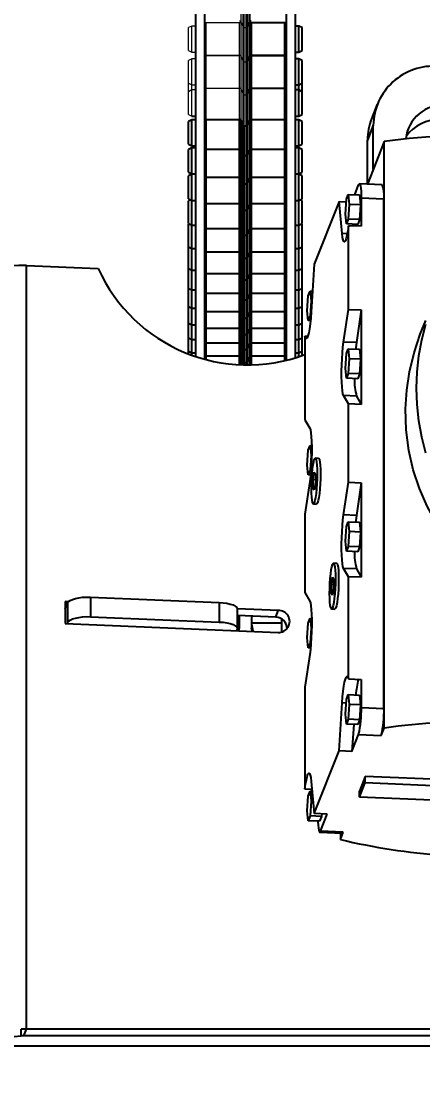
# Model space of a CAD drawing. Header units: feet. Extents: x -17 to 453, y -41 to 31.
# Drawn here: x 50.071 to 50.304, y -7.105 to -6.492 of the extents above; entities that cross this region are included whole.
import ezdxf
from ezdxf.enums import TextEntityAlignment as Align

# ---------------------------------------------------------------- set-up
doc = ezdxf.new("R2018")
doc.units = ezdxf.units.FT
doc.header["$MEASUREMENT"] = 0
doc.layers.add('DETL-RACK-FADE', color=8, linetype='Continuous')
doc.layers.add('G-ANNO-TEXT', color=1, linetype='Continuous')
doc.styles.add('NEI-A', font='arial.ttf')
doc.styles.get("Standard").update_dxf_attribs({"font": 'arial.ttf'})

# ---------------------------------------------------------------- blocks, each defined once
blk = doc.blocks.new('DETAIL_TITLE')
at = {"style": 'NEI-A', "flags": 8}
blk.add_attdef('#', text='', height=0.2, dxfattribs=at).set_placement((0.5922, -0.5109), align=Align.MIDDLE_CENTER)
at = {"lineweight": 30, "style": '', "flags": 104}
blk.add_attdef('DETAIL_TITLE', text='', height=0.2, dxfattribs=at).set_placement((0.9099, -0.52514), align=Align.BOTTOM_LEFT)
at = {"style": 'NEI-A'}
for tag, p in [('SCALE:', (0.93865, -0.73792)), ('1"_=_', (1.5474, -0.73792))]:
    blk.add_attdef(tag, text='', height=0.1, dxfattribs=at).set_placement(p, align=Align.BOTTOM_LEFT)

msp = doc.modelspace()

# ---------------------------------------------------------------- linework, layer by layer
for p, q in [((50.17209, -5.45352), (50.17209, -6.6865)), ((50.1773, -5.45352), (50.1773, -6.68809)), ((50.22471, -5.45352), (50.22471, -6.68886)), ((50.22993, -5.45352), (50.22993, -6.68741)), ((50.20161, -6.69151), (50.20161, -6.22503)), ((50.20228, -6.69151), (50.20228, -6.3067)), ((50.20365, -6.49214), (50.20365, -6.47232)), ((50.20228, -6.49508), (50.20365, -6.49214)), ((50.20365, -6.49224), (50.20363, -6.49219)), ((50.20365, -6.69151), (50.20365, -6.49224)), ((50.22399, -6.49266), (50.20432, -6.49266)), ((50.20432, -6.49266), (50.20432, -6.51163)), ((50.22399, -6.51163), (50.22399, -6.49266)), ((50.23217, -6.49456), (50.22993, -6.49456)), ((50.23404, -6.49552), (50.23217, -6.49456)), ((50.23217, -6.50973), (50.23217, -6.49456)), ((50.23404, -6.50877), (50.23404, -6.49552)), ((50.23217, -6.50973), (50.23404, -6.50877)), ((50.20228, -6.515), (50.20365, -6.51205)), ((50.20432, -6.51163), (50.22399, -6.51163)), ((50.22399, -6.5117), (50.20432, -6.5117)), ((50.20432, -6.5117), (50.20432, -6.6915)), ((50.22399, -6.68903), (50.22399, -6.5117)), ((50.22993, -6.50973), (50.23217, -6.50973)), ((50.23217, -6.5136), (50.22993, -6.5136)), ((50.23404, -6.51456), (50.23217, -6.5136)), ((50.23217, -6.54692), (50.23217, -6.5136)), ((50.23404, -6.54595), (50.23404, -6.51456)), ((50.20228, -6.53403), (50.20365, -6.53109)), ((50.20432, -6.53067), (50.22399, -6.53067)), ((50.22993, -6.52877), (50.23217, -6.52877)), ((50.23217, -6.53174), (50.22993, -6.53174)), ((50.23217, -6.52877), (50.23404, -6.52781)), ((50.23404, -6.53271), (50.23217, -6.53174)), ((50.27767, -6.53993), (50.27431, -6.54848)), ((50.16985, -6.54899), (50.16797, -6.54995)), ((50.16797, -6.56319), (50.16797, -6.54995)), ((50.16985, -6.54692), (50.17209, -6.54692)), ((50.17209, -6.54899), (50.16985, -6.54899)), ((50.16985, -6.56416), (50.16985, -6.54899)), ((50.17802, -6.54881), (50.19769, -6.54881)), ((50.17802, -6.54881), (50.17802, -6.68829)), ((50.19769, -6.69138), (50.19769, -6.54881)), ((50.19836, -6.54924), (50.19973, -6.55218)), ((50.19836, -6.54924), (50.19836, -6.69142)), ((50.20228, -6.55218), (50.20365, -6.54924)), ((50.20432, -6.54881), (50.22399, -6.54881)), ((50.22993, -6.54692), (50.23217, -6.54692)), ((50.23217, -6.54899), (50.22993, -6.54899)), ((50.23217, -6.54692), (50.23404, -6.54595)), ((50.23404, -6.54995), (50.23217, -6.54899)), ((50.23217, -6.56416), (50.23217, -6.54899)), ((50.23404, -6.56319), (50.23404, -6.54995)), ((50.19973, -6.69147), (50.19973, -6.55218)), ((50.2004, -6.55261), (50.20161, -6.55261)), ((50.2004, -6.69149), (50.2004, -6.55261)), ((50.27534, -6.55227), (50.27198, -6.56082)), ((50.27534, -6.57781), (50.27534, -6.55227)), ((50.16797, -6.56319), (50.16985, -6.56416)), ((50.23217, -6.56416), (50.23404, -6.56319)), ((50.2817, -6.56167), (50.27193, -6.58646)), ((50.27198, -6.58635), (50.27198, -6.56082)), ((50.2817, -6.9025), (50.2817, -6.56167)), ((50.16985, -6.56531), (50.16797, -6.56627)), ((50.16797, -6.57952), (50.16797, -6.56627)), ((50.16985, -6.56416), (50.17209, -6.56416)), ((50.17209, -6.56531), (50.16985, -6.56531)), ((50.16985, -6.58048), (50.16985, -6.56531)), ((50.17802, -6.56605), (50.19769, -6.56605)), ((50.19836, -6.56648), (50.19973, -6.56942)), ((50.2004, -6.56985), (50.20161, -6.56985)), ((50.20228, -6.56942), (50.20365, -6.56648)), ((50.20432, -6.56605), (50.22399, -6.56605)), ((50.22993, -6.56416), (50.23217, -6.56416)), ((50.23217, -6.56531), (50.22993, -6.56531)), ((50.23404, -6.56627), (50.23217, -6.56531)), ((50.23217, -6.58048), (50.23217, -6.56531)), ((50.23404, -6.57952), (50.23404, -6.56627)), ((50.16797, -6.57952), (50.16985, -6.58048)), ((50.16985, -6.58071), (50.16797, -6.58167)), ((50.16797, -6.59491), (50.16797, -6.58167)), ((50.16985, -6.58048), (50.17209, -6.58048)), ((50.17209, -6.58071), (50.16985, -6.58071)), ((50.16985, -6.68572), (50.16985, -6.58071)), ((50.17802, -6.58238), (50.19769, -6.58238)), ((50.20432, -6.58238), (50.22399, -6.58238)), ((50.22993, -6.58048), (50.23217, -6.58048)), ((50.23217, -6.58071), (50.22993, -6.58071)), ((50.23217, -6.58048), (50.23404, -6.57952)), ((50.23404, -6.58167), (50.23217, -6.58071)), ((50.23217, -6.68669), (50.23217, -6.58071)), ((50.23404, -6.59491), (50.23404, -6.58167)), ((50.19836, -6.5828), (50.19973, -6.58575)), ((50.2004, -6.58617), (50.20161, -6.58617)), ((50.20228, -6.58575), (50.20365, -6.5828)), ((50.26462, -6.59258), (50.26685, -6.58693)), ((50.28052, -6.58682), (50.26736, -6.58627)), ((50.25971, -6.59524), (50.26082, -6.59242)), ((50.26082, -6.59242), (50.26137, -6.59818)), ((50.26082, -6.59242), (50.2674, -6.59269)), ((50.2674, -6.59269), (50.26796, -6.59846)), ((50.26841, -6.59462), (50.26841, -6.61094)), ((50.28158, -6.59517), (50.26841, -6.59462)), ((50.16797, -6.59491), (50.16985, -6.59588)), ((50.16915, -6.59552), (50.16797, -6.59612)), ((50.16797, -6.60937), (50.16797, -6.59612)), ((50.16985, -6.59588), (50.17209, -6.59588)), ((50.17802, -6.59777), (50.19769, -6.59777)), ((50.19836, -6.5982), (50.19973, -6.60114)), ((50.20228, -6.60114), (50.20365, -6.5982)), ((50.20432, -6.59777), (50.22399, -6.59777)), ((50.22993, -6.59588), (50.23217, -6.59588)), ((50.23217, -6.59588), (50.23404, -6.59491)), ((50.23404, -6.59612), (50.23286, -6.59552)), ((50.23404, -6.60937), (50.23404, -6.59612)), ((50.25544, -6.59648), (50.24109, -6.6329)), ((50.25724, -6.61522), (50.25544, -6.59648)), ((50.25544, -6.59648), (50.25962, -6.59665)), ((50.25915, -6.60382), (50.25971, -6.59524)), ((50.26137, -6.59818), (50.26082, -6.60677)), ((50.26796, -6.59846), (50.26137, -6.59818)), ((50.26796, -6.59846), (50.2674, -6.60704)), ((50.28158, -6.89115), (50.28158, -6.59517)), ((50.2004, -6.60157), (50.20161, -6.60157)), ((50.25971, -6.60959), (50.25915, -6.60382)), ((50.26082, -6.60677), (50.25971, -6.60959)), ((50.2674, -6.60704), (50.26082, -6.60677)), ((50.2674, -6.60704), (50.26629, -6.60986)), ((50.16797, -6.60937), (50.16985, -6.61033)), ((50.16822, -6.6095), (50.16797, -6.60963)), ((50.16797, -6.68502), (50.16797, -6.60963)), ((50.16985, -6.61033), (50.17209, -6.61033)), ((50.17802, -6.61223), (50.19769, -6.61223)), ((50.19836, -6.61265), (50.19973, -6.6156)), ((50.20228, -6.6156), (50.20365, -6.61265)), ((50.20432, -6.61223), (50.22399, -6.61223)), ((50.22993, -6.61033), (50.23217, -6.61033)), ((50.23217, -6.61033), (50.23404, -6.60937)), ((50.23404, -6.60963), (50.23379, -6.6095)), ((50.23404, -6.68603), (50.23404, -6.60963)), ((50.26629, -6.60986), (50.25971, -6.60959)), ((50.26088, -6.65924), (50.26088, -6.61063)), ((50.26841, -6.61094), (50.26088, -6.61063)), ((50.26421, -6.60978), (50.26431, -6.61077)), ((50.2004, -6.61602), (50.20161, -6.61602)), ((50.26022, -6.61534), (50.25724, -6.61522)), ((50.16797, -6.62287), (50.16985, -6.62384)), ((50.16985, -6.62384), (50.17209, -6.62384)), ((50.22993, -6.62384), (50.23217, -6.62384)), ((50.23217, -6.62384), (50.23404, -6.62287)), ((50.17802, -6.62573), (50.19769, -6.62573)), ((50.19836, -6.62616), (50.19973, -6.6291)), ((50.2004, -6.62953), (50.20161, -6.62953)), ((50.20228, -6.6291), (50.20365, -6.62616)), ((50.20432, -6.62573), (50.22399, -6.62573)), ((50.07375, -7.07738), (50.07375, -6.63371)), ((50.07375, -6.63371), (50.11555, -6.63544)), ((50.16797, -6.63542), (50.16985, -6.63638)), ((50.16985, -6.63638), (50.17209, -6.63638)), ((50.22993, -6.63638), (50.23217, -6.63638)), ((50.23217, -6.63638), (50.23404, -6.63542)), ((50.24109, -6.6329), (50.23929, -6.6608)), ((50.17802, -6.63828), (50.19769, -6.63828)), ((50.19836, -6.6387), (50.19973, -6.64164)), ((50.2004, -6.64207), (50.20161, -6.64207)), ((50.20228, -6.64164), (50.20365, -6.6387)), ((50.20432, -6.63828), (50.22399, -6.63828)), ((50.16797, -6.64699), (50.16985, -6.64795)), ((50.16985, -6.64795), (50.17209, -6.64795)), ((50.17802, -6.64985), (50.19769, -6.64985)), ((50.20432, -6.64985), (50.22399, -6.64985)), ((50.22993, -6.64795), (50.23217, -6.64795)), ((50.23217, -6.64795), (50.23404, -6.64699)), ((50.23759, -6.65139), (50.2387, -6.64857)), ((50.2387, -6.64857), (50.23925, -6.65433)), ((50.2387, -6.64857), (50.24007, -6.64863)), ((50.19836, -6.65028), (50.19973, -6.65322)), ((50.2004, -6.65364), (50.20161, -6.65364)), ((50.20228, -6.65322), (50.20365, -6.65028)), ((50.23703, -6.65997), (50.23759, -6.65139)), ((50.23925, -6.65433), (50.2387, -6.66292)), ((50.2397, -6.65435), (50.23925, -6.65433)), ((50.16797, -6.65759), (50.16985, -6.65855)), ((50.16985, -6.65855), (50.17209, -6.65855)), ((50.17802, -6.66045), (50.19769, -6.66045)), ((50.19836, -6.66087), (50.19973, -6.66381)), ((50.20228, -6.66381), (50.20365, -6.66087)), ((50.20432, -6.66045), (50.22399, -6.66045)), ((50.22993, -6.65855), (50.23217, -6.65855)), ((50.23217, -6.65855), (50.23404, -6.65759)), ((50.23759, -6.66574), (50.23703, -6.65997)), ((50.25812, -6.67817), (50.26088, -6.65924)), ((50.26088, -6.65924), (50.26841, -6.65956)), ((50.26841, -6.65956), (50.26564, -6.67849)), ((50.26841, -6.65956), (50.26841, -6.71445)), ((50.16797, -6.6672), (50.16985, -6.66816)), ((50.16985, -6.66816), (50.17209, -6.66816)), ((50.2004, -6.66424), (50.20161, -6.66424)), ((50.22993, -6.66816), (50.23217, -6.66816)), ((50.23217, -6.66816), (50.23404, -6.6672)), ((50.2387, -6.66292), (50.23759, -6.66574)), ((50.23887, -6.66579), (50.23759, -6.66574)), ((50.23913, -6.66294), (50.2387, -6.66292)), ((50.17802, -6.67006), (50.19769, -6.67006)), ((50.19836, -6.67048), (50.19973, -6.67343)), ((50.2004, -6.67385), (50.20161, -6.67385)), ((50.20228, -6.67343), (50.20365, -6.67048)), ((50.20432, -6.67006), (50.22399, -6.67006)), ((50.16797, -6.67582), (50.16985, -6.67678)), ((50.16985, -6.67678), (50.17209, -6.67678)), ((50.17802, -6.67868), (50.19769, -6.67868)), ((50.19836, -6.6791), (50.19973, -6.68204)), ((50.20228, -6.68204), (50.20365, -6.6791)), ((50.20432, -6.67868), (50.22399, -6.67868)), ((50.22993, -6.67678), (50.23217, -6.67678)), ((50.23217, -6.67678), (50.23404, -6.67582)), ((50.23564, -6.67471), (50.23564, -6.72333)), ((50.23564, -6.67471), (50.2373, -6.67478)), ((50.26564, -6.67849), (50.25812, -6.67817)), ((50.16797, -6.68343), (50.16985, -6.6844)), ((50.16985, -6.6844), (50.17209, -6.6844)), ((50.17802, -6.68629), (50.19769, -6.68629)), ((50.19836, -6.68672), (50.19973, -6.68966)), ((50.2004, -6.68247), (50.20161, -6.68247)), ((50.20228, -6.68966), (50.20365, -6.68672)), ((50.20432, -6.68629), (50.22399, -6.68629)), ((50.22993, -6.6844), (50.23217, -6.6844)), ((50.23217, -6.6844), (50.23404, -6.68343)), ((50.25915, -6.69351), (50.25971, -6.68493)), ((50.25971, -6.68493), (50.26082, -6.68211)), ((50.26082, -6.68211), (50.26137, -6.68788)), ((50.26082, -6.68211), (50.2674, -6.68238)), ((50.2674, -6.68238), (50.26796, -6.68815)), ((50.2004, -6.69009), (50.20161, -6.69009)), ((50.26137, -6.68788), (50.26082, -6.69646)), ((50.26796, -6.68815), (50.26137, -6.68788)), ((50.26796, -6.68815), (50.2674, -6.69673)), ((50.25971, -6.69928), (50.25915, -6.69351)), ((50.26082, -6.69646), (50.25971, -6.69928)), ((50.2674, -6.69673), (50.26082, -6.69646)), ((50.2674, -6.69673), (50.26629, -6.69955)), ((50.26629, -6.69955), (50.25971, -6.69928)), ((50.26088, -6.71414), (50.25812, -6.70924)), ((50.26564, -6.70956), (50.25812, -6.70924)), ((50.26564, -6.70956), (50.26841, -6.71445)), ((50.26088, -6.7597), (50.26088, -6.71414)), ((50.26841, -6.71445), (50.26088, -6.71414)), ((50.23564, -6.72333), (50.23841, -6.72822)), ((50.23703, -6.74966), (50.23759, -6.74108)), ((50.23759, -6.74108), (50.2387, -6.73826)), ((50.2387, -6.73826), (50.23925, -6.74403)), ((50.2387, -6.73826), (50.23959, -6.7383)), ((50.23925, -6.74403), (50.2387, -6.75261)), ((50.23957, -6.74404), (50.23925, -6.74403)), ((50.24352, -6.7458), (50.24164, -6.74572)), ((50.23759, -6.75543), (50.23703, -6.74966)), ((50.2387, -6.75261), (50.23759, -6.75543)), ((50.23913, -6.75263), (50.2387, -6.75261)), ((50.24049, -6.75792), (50.24109, -6.75381)), ((50.24109, -6.75381), (50.24169, -6.75487)), ((50.23841, -6.75929), (50.23564, -6.77822)), ((50.23887, -6.75548), (50.23759, -6.75543)), ((50.24049, -6.7631), (50.24049, -6.75792)), ((50.24049, -6.75792), (50.24169, -6.75797)), ((50.24169, -6.76005), (50.24109, -6.76417)), ((50.24169, -6.75487), (50.24169, -6.76005)), ((50.25812, -6.77863), (50.26088, -6.7597)), ((50.26088, -6.7597), (50.26841, -6.76001)), ((50.26841, -6.76001), (50.26564, -6.77894)), ((50.26841, -6.76001), (50.26841, -6.8149)), ((50.24109, -6.76417), (50.24049, -6.7631)), ((50.24049, -6.7631), (50.24124, -6.76313)), ((50.24054, -6.77225), (50.24242, -6.77233)), ((50.23564, -6.77822), (50.23564, -6.82378)), ((50.26564, -6.77894), (50.25812, -6.77863)), ((50.25971, -6.78539), (50.26082, -6.78257)), ((50.26082, -6.78257), (50.26137, -6.78833)), ((50.26082, -6.78257), (50.2674, -6.78284)), ((50.2674, -6.78284), (50.26796, -6.78861)), ((50.25915, -6.79397), (50.25971, -6.78539)), ((50.26137, -6.78833), (50.26082, -6.79692)), ((50.26796, -6.78861), (50.26137, -6.78833)), ((50.26796, -6.78861), (50.2674, -6.79719)), ((50.25971, -6.79974), (50.25915, -6.79397)), ((50.26082, -6.79692), (50.25971, -6.79974)), ((50.2674, -6.79719), (50.26082, -6.79692)), ((50.2674, -6.79719), (50.26629, -6.80001)), ((50.26629, -6.80001), (50.25971, -6.79974)), ((50.2541, -6.80685), (50.25222, -6.80677)), ((50.25107, -6.81897), (50.25167, -6.81485)), ((50.25167, -6.81485), (50.25227, -6.81592)), ((50.26088, -6.81459), (50.25812, -6.8097)), ((50.26564, -6.81001), (50.25812, -6.8097)), ((50.26088, -6.87397), (50.26088, -6.81459)), ((50.26841, -6.8149), (50.26088, -6.81459)), ((50.26564, -6.81001), (50.26841, -6.8149)), ((50.25107, -6.82415), (50.25107, -6.81897)), ((50.25107, -6.81897), (50.25227, -6.81902)), ((50.25227, -6.8211), (50.25167, -6.82521)), ((50.25227, -6.81592), (50.25227, -6.8211)), ((50.11111, -6.8264), (50.11111, -6.83779)), ((50.11111, -6.8264), (50.18586, -6.82949)), ((50.23564, -6.82378), (50.23841, -6.82867)), ((50.25167, -6.82521), (50.25107, -6.82415)), ((50.25107, -6.82415), (50.25182, -6.82418)), ((50.09621, -6.82903), (50.09621, -6.84179)), ((50.09809, -6.82911), (50.09621, -6.82903)), ((50.09621, -6.83341), (50.09764, -6.82978)), ((50.09638, -6.83298), (50.09621, -6.83297)), ((50.09764, -6.82978), (50.09764, -6.84117)), ((50.18586, -6.82949), (50.18586, -6.84089)), ((50.22017, -6.83417), (50.19636, -6.83319)), ((50.19638, -6.84476), (50.19638, -6.83337)), ((50.25112, -6.8333), (50.253, -6.83337)), ((50.11111, -6.83779), (50.18586, -6.84089)), ((50.21864, -6.83805), (50.19638, -6.83713)), ((50.19739, -6.83717), (50.19739, -6.84452)), ((50.20462, -6.83747), (50.20462, -6.84452)), ((50.21864, -6.83805), (50.22017, -6.83417)), ((50.22208, -6.83925), (50.22208, -6.8467)), ((50.23759, -6.84153), (50.2387, -6.83872)), ((50.2387, -6.83872), (50.23925, -6.84448)), ((50.2387, -6.83872), (50.23959, -6.83875)), ((50.09621, -6.84179), (50.22017, -6.84693)), ((50.09764, -6.84117), (50.09738, -6.84184)), ((50.19601, -6.84593), (50.19628, -6.84526)), ((50.19739, -6.84152), (50.19638, -6.84152)), ((50.19739, -6.84452), (50.19707, -6.84597)), ((50.22208, -6.84152), (50.20462, -6.84152)), ((50.23703, -6.85012), (50.23759, -6.84153)), ((50.23925, -6.84448), (50.2387, -6.85307)), ((50.23957, -6.84449), (50.23925, -6.84448)), ((50.23759, -6.85589), (50.23703, -6.85012)), ((50.2387, -6.85307), (50.23759, -6.85589)), ((50.23887, -6.85594), (50.23759, -6.85589)), ((50.23913, -6.85308), (50.2387, -6.85307)), ((50.23841, -6.85974), (50.23564, -6.87867)), ((50.26088, -6.87397), (50.26841, -6.87428)), ((50.26841, -6.87428), (50.26841, -6.8906)), ((50.23564, -6.87867), (50.23564, -6.93805)), ((50.25971, -6.88584), (50.26082, -6.88302)), ((50.26082, -6.88302), (50.26137, -6.88879)), ((50.26082, -6.88302), (50.2674, -6.88329)), ((50.25544, -6.91578), (50.25724, -6.88788)), ((50.25957, -6.88798), (50.25724, -6.88788)), ((50.25915, -6.89443), (50.25971, -6.88584)), ((50.26137, -6.88879), (50.26082, -6.89737)), ((50.26796, -6.88906), (50.26137, -6.88879)), ((50.2674, -6.88329), (50.26796, -6.88906)), ((50.26796, -6.88906), (50.2674, -6.89765)), ((50.25971, -6.90019), (50.25915, -6.89443)), ((50.26841, -6.8906), (50.28158, -6.89115)), ((50.26082, -6.89737), (50.25971, -6.90019)), ((50.26629, -6.90046), (50.25971, -6.90019)), ((50.2674, -6.89765), (50.26082, -6.89737)), ((50.26398, -6.90037), (50.26296, -6.9161)), ((50.2674, -6.89765), (50.26629, -6.90046)), ((50.26296, -6.9161), (50.26685, -6.90623)), ((50.26685, -6.90623), (50.28001, -6.90678)), ((50.28001, -6.90678), (50.2817, -6.9025)), ((50.24109, -6.9522), (50.25544, -6.91578)), ((50.26296, -6.9161), (50.25544, -6.91578)), ((50.27064, -6.93058), (50.26727, -6.93912)), ((50.33272, -6.93315), (50.27064, -6.93058)), ((50.27064, -6.93417), (50.27064, -6.93058)), ((50.23974, -6.93822), (50.23564, -6.93805)), ((50.23929, -6.93346), (50.24109, -6.9522)), ((50.26727, -6.94271), (50.27064, -6.93417)), ((50.27064, -6.93417), (50.46448, -6.9422)), ((50.23703, -6.95057), (50.23759, -6.94199)), ((50.23759, -6.94199), (50.2387, -6.93917)), ((50.2387, -6.93917), (50.23925, -6.94494)), ((50.2387, -6.93917), (50.23984, -6.93922)), ((50.26727, -6.94271), (50.26727, -6.93912)), ((50.46111, -6.95075), (50.26727, -6.94271)), ((50.23759, -6.95634), (50.23703, -6.95057)), ((50.23925, -6.94494), (50.2387, -6.95352)), ((50.2404, -6.94498), (50.23925, -6.94494)), ((50.2387, -6.95352), (50.23759, -6.95634)), ((50.24417, -6.95661), (50.23759, -6.95634)), ((50.24528, -6.95379), (50.2387, -6.95352)), ((50.24861, -6.95251), (50.24109, -6.9522)), ((50.24528, -6.95379), (50.24417, -6.95661)), ((50.24473, -6.96238), (50.24861, -6.95251)), ((50.24538, -6.95238), (50.24528, -6.95379)), ((50.2579, -6.96293), (50.24473, -6.96238)), ((50.24422, -6.96304), (50.25739, -6.96358)), ((50.25621, -6.9672), (50.2579, -6.96293)), ((50.25621, -6.96353), (50.25621, -6.9672)), ((50.07375, -7.07738), (50.0707, -7.07741)), ((50.0707, -7.08132), (50.0707, -7.07741)), ((50.07222, -7.08126), (50.07375, -7.07738)), ((50.48263, -7.07738), (50.07375, -7.07738)), ((50.07222, -7.08126), (50.0707, -7.08132)), ((50.69315, -7.08126), (50.07222, -7.08126)), ((50.61936, -7.08728), (49.78266, -7.08728))]:
    msp.add_line(p, q)
at = {"flags": 128}
for points in [[(50.26685, -6.58693), (50.26715, -6.58638), (50.26744, -6.5863), (50.26771, -6.58669), (50.26795, -6.58754), (50.26815, -6.58881), (50.26829, -6.59046), (50.26838, -6.59242), (50.26841, -6.59462)], [(50.26088, -6.61063), (50.2605, -6.6136), (50.26007, -6.6161), (50.25962, -6.61802), (50.25915, -6.6193), (50.25869, -6.61988), (50.25825, -6.61974), (50.25785, -6.6189), (50.25751, -6.61737), (50.25724, -6.61522)], [(50.07375, -6.63371), (50.06944, -6.63365), (50.06518, -6.63385), (50.06109, -6.63429), (50.05731, -6.63496), (50.05395, -6.63584), (50.05114, -6.6369), (50.04895, -6.6381), (50.04745, -6.63941)], [(50.23929, -6.6608), (50.23901, -6.66433), (50.23867, -6.66759), (50.23828, -6.67045), (50.23784, -6.6728), (50.23738, -6.67456), (50.23691, -6.67566), (50.23645, -6.67606), (50.23602, -6.67574), (50.23564, -6.67471)], [(50.35959, -6.83265), (50.35016, -6.82566), (50.34127, -6.8182), (50.33273, -6.81002), (50.32491, -6.80138), (50.31809, -6.7926), (50.31203, -6.78342), (50.30667, -6.77359), (50.3022, -6.76337), (50.29858, -6.75244), (50.296, -6.74118), (50.29449, -6.72922), (50.29416, -6.71704), (50.29486, -6.70624), (50.29647, -6.69544), (50.29907, -6.68442), (50.30258, -6.67359), (50.30583, -6.66574)], [(50.30594, -6.74278), (50.30358, -6.73346), (50.30189, -6.72404), (50.30088, -6.71455), (50.30054, -6.70505), (50.30088, -6.69558), (50.30189, -6.68618), (50.30358, -6.67689), (50.30594, -6.66777)], [(50.25812, -6.70924), (50.25775, -6.70821), (50.25743, -6.70654), (50.25718, -6.7043), (50.25701, -6.70157), (50.25693, -6.69844), (50.25693, -6.69503), (50.25701, -6.69146), (50.25718, -6.68786), (50.25743, -6.68437), (50.25775, -6.6811), (50.25812, -6.67817)], [(50.26564, -6.67849), (50.26527, -6.68141), (50.26518, -6.68229)], [(50.23841, -6.72822), (50.23878, -6.72925), (50.23909, -6.73092), (50.23934, -6.73316), (50.23951, -6.7359), (50.2396, -6.73903), (50.2396, -6.74244), (50.23951, -6.746), (50.23934, -6.7496), (50.23909, -6.7531), (50.23878, -6.75637), (50.23841, -6.75929)], [(50.23941, -6.76326), (50.23945, -6.76036), (50.23958, -6.75739), (50.23978, -6.7545), (50.24004, -6.75183), (50.24036, -6.74953), (50.24072, -6.7477), (50.24109, -6.74643), (50.24147, -6.7458), (50.24182, -6.74582), (50.24214, -6.74651), (50.24241, -6.74782), (50.24261, -6.74969), (50.24273, -6.75203), (50.24278, -6.75472)], [(50.24352, -6.7458), (50.2437, -6.7459), (50.24402, -6.74659), (50.24429, -6.7479), (50.24449, -6.74977), (50.24461, -6.75211), (50.24466, -6.75479)], [(50.24278, -6.75472), (50.24273, -6.75762), (50.24261, -6.76059), (50.24241, -6.76348), (50.24214, -6.76614), (50.24182, -6.76845), (50.24147, -6.77028), (50.24109, -6.77155), (50.24072, -6.77218), (50.24036, -6.77216), (50.24004, -6.77147), (50.23978, -6.77016), (50.23958, -6.76829), (50.23945, -6.76595), (50.23941, -6.76326)], [(50.24466, -6.75479), (50.24461, -6.7577), (50.24449, -6.76067), (50.24429, -6.76356), (50.24402, -6.76622), (50.2437, -6.76853), (50.24335, -6.77036), (50.24297, -6.77162), (50.2426, -6.77226), (50.24242, -6.77233)], [(50.25812, -6.8097), (50.25775, -6.80867), (50.25743, -6.807), (50.25718, -6.80476), (50.25701, -6.80202), (50.25693, -6.79889), (50.25693, -6.79548), (50.25701, -6.79191), (50.25718, -6.78832), (50.25743, -6.78482), (50.25775, -6.78155), (50.25812, -6.77863)], [(50.26564, -6.77894), (50.26527, -6.78186), (50.26518, -6.78275)], [(50.24999, -6.8243), (50.25003, -6.8214), (50.25015, -6.81843), (50.25035, -6.81554), (50.25062, -6.81288), (50.25094, -6.81057), (50.2513, -6.80874), (50.25167, -6.80748), (50.25205, -6.80684), (50.2524, -6.80687), (50.25272, -6.80755), (50.25299, -6.80886), (50.25319, -6.81074), (50.25331, -6.81307), (50.25335, -6.81576)], [(50.2541, -6.80685), (50.25428, -6.80694), (50.2546, -6.80763), (50.25487, -6.80894), (50.25507, -6.81081), (50.25519, -6.81315), (50.25523, -6.81584)], [(50.25335, -6.81576), (50.25331, -6.81866), (50.25319, -6.82163), (50.25299, -6.82452), (50.25272, -6.82719), (50.2524, -6.82949), (50.25205, -6.83132), (50.25167, -6.83259), (50.2513, -6.83323), (50.25094, -6.8332), (50.25062, -6.83251), (50.25035, -6.8312), (50.25015, -6.82933), (50.25003, -6.82699), (50.24999, -6.8243)], [(50.25523, -6.81584), (50.25519, -6.81874), (50.25507, -6.82171), (50.25487, -6.8246), (50.2546, -6.82726), (50.25428, -6.82957), (50.25393, -6.8314), (50.25355, -6.83267), (50.25318, -6.8333), (50.253, -6.83337)], [(50.09764, -6.82978), (50.09817, -6.82903), (50.09913, -6.82833), (50.1005, -6.82771), (50.10222, -6.82718), (50.10422, -6.82677), (50.10643, -6.8265), (50.10875, -6.82637), (50.11111, -6.8264)], [(50.18586, -6.82949), (50.18816, -6.82967), (50.19032, -6.82998), (50.19224, -6.83042), (50.19386, -6.83098), (50.19511, -6.83163), (50.19595, -6.83234), (50.19635, -6.8331), (50.19638, -6.83337)], [(50.23841, -6.82867), (50.23878, -6.82971), (50.23909, -6.83138), (50.23934, -6.83362), (50.23951, -6.83635), (50.2396, -6.83948), (50.2396, -6.84289), (50.23951, -6.84646), (50.23934, -6.85006), (50.23909, -6.85355), (50.23878, -6.85682), (50.23841, -6.85974)], [(50.09764, -6.84117), (50.09817, -6.84042), (50.09913, -6.83972), (50.1005, -6.8391), (50.10222, -6.83857), (50.10422, -6.83816), (50.10643, -6.83789), (50.10875, -6.83776), (50.11111, -6.83779)], [(50.18586, -6.84089), (50.18816, -6.84106), (50.19032, -6.84137), (50.19224, -6.84181), (50.19386, -6.84237), (50.19511, -6.84302), (50.19595, -6.84374), (50.19635, -6.84449), (50.19628, -6.84526)], [(50.19665, -6.84596), (50.19672, -6.84561), (50.19739, -6.84219)], [(50.20462, -6.84219), (50.20539, -6.84608), (50.20543, -6.84632)], [(50.20502, -6.8463), (50.20496, -6.84606), (50.20462, -6.84452)], [(50.25724, -6.88788), (50.25751, -6.88435), (50.25785, -6.88109), (50.25825, -6.87823), (50.25869, -6.87588), (50.25915, -6.87412), (50.25962, -6.87302), (50.26007, -6.87262), (50.2605, -6.87294), (50.26088, -6.87397)], [(50.23564, -6.93805), (50.23602, -6.93508), (50.23645, -6.93258), (50.23691, -6.93066), (50.23738, -6.92938), (50.23784, -6.9288), (50.23828, -6.92894), (50.23867, -6.92979), (50.23901, -6.93131), (50.23929, -6.93346)], [(50.24319, -6.95657), (50.2432, -6.95688), (50.24328, -6.95885), (50.24343, -6.9605), (50.24362, -6.96177), (50.24386, -6.96262), (50.24413, -6.96301), (50.24442, -6.96293), (50.24473, -6.96238)], [(50.25739, -6.96358), (50.25759, -6.96348), (50.2579, -6.96293)], [(50.063, -7.08274), (50.0666, -7.08181), (50.0707, -7.08132)]]:
    msp.add_lwpolyline(points, dxfattribs=at)
at = {"color": 7, "linetype": 'Continuous', "lineweight": 15}
for centre, radius, start, end in [((50.17802, -6.49339), 0.000723, 90, 180), ((50.19769, -6.49245), 0.000737, 25, 90), ((50.19769, -6.49193), 0.000737, 270, 335), ((50.2004, -6.49477), 0.000737, 205, 270), ((50.17802, -6.51091), 0.000723, 180, 270), ((50.17802, -6.51242), 0.000723, 90, 180), ((50.19769, -6.51237), 0.000737, 25, 90), ((50.19769, -6.51097), 0.000737, 270, 288.13132), ((50.2004, -6.51468), 0.000737, 205, 270), ((50.17802, -6.52994), 0.000723, 180, 270), ((50.17802, -6.53057), 0.000723, 154.29163, 180), ((50.19769, -6.5314), 0.000737, 25, 90), ((50.2004, -6.53372), 0.000737, 205, 270)]:
    msp.add_arc(centre, radius, start, end, dxfattribs=at)
for centre, radius, start, end in [((50.20161, -6.49477), 0.000737, 270, 335), ((50.20432, -6.49245), 0.000737, 90, 155), ((50.20432, -6.49193), 0.000737, 205, 270), ((50.22399, -6.49339), 0.000723, 0, 90), ((50.20161, -6.51468), 0.000737, 270, 335), ((50.20432, -6.51237), 0.000737, 90, 155), ((50.20432, -6.51097), 0.000737, 251.86868, 270), ((50.22399, -6.51091), 0.000723, 270, 0), ((50.22399, -6.51242), 0.000723, 0, 90), ((50.31048, -6.55302), 0.03515, 85.95007, 178.78801), ((50.20432, -6.5314), 0.000737, 90, 155), ((50.22399, -6.52994), 0.000723, 270, 0), ((50.22399, -6.53057), 0.000723, 0, 25.70837), ((50.20161, -6.53372), 0.000737, 270, 335), ((50.31606, -6.56247), 0.02195, 85.80803, 173.8716), ((50.17802, -6.54809), 0.000723, 180, 270), ((50.19769, -6.54955), 0.000737, 25, 90), ((50.20432, -6.54955), 0.000737, 90, 155), ((50.22399, -6.54809), 0.000723, 270, 0), ((50.30559, -6.56078), 0.03361, 158.52641, 180.06167), ((50.31301, -6.57179), 0.02271, 86.74012, 145.00385), ((50.2004, -6.55187), 0.000737, 205, 270), ((50.20161, -6.55187), 0.000737, 270, 335), ((50.34069, -6.99443), 0.43676, 87.52034, 97.76272), ((50.17802, -6.56533), 0.000723, 180, 270), ((50.19769, -6.56679), 0.000737, 25, 90), ((50.2004, -6.56911), 0.000737, 205, 270), ((50.20161, -6.56911), 0.000737, 270, 335), ((50.20432, -6.56679), 0.000737, 90, 155), ((50.22399, -6.56533), 0.000723, 270, 0), ((50.17802, -6.58166), 0.000723, 180, 270), ((50.19769, -6.58312), 0.000737, 25, 90), ((50.20432, -6.58312), 0.000737, 90, 155), ((50.22399, -6.58166), 0.000723, 270, 0), ((50.2004, -6.58543), 0.000737, 205, 270), ((50.20161, -6.58543), 0.000737, 270, 335), ((50.26464, -6.59306), 0.01707, 352.90983, 21.45304), ((50.17802, -6.59705), 0.000723, 180, 270), ((50.19769, -6.59851), 0.000737, 25, 90), ((50.20432, -6.59851), 0.000737, 90, 155), ((50.22399, -6.59705), 0.000723, 270, 0), ((50.2004, -6.60083), 0.000737, 205, 270), ((50.20161, -6.60083), 0.000737, 270, 335), ((50.17802, -6.61151), 0.000723, 180, 270), ((50.19769, -6.61297), 0.000737, 25, 90), ((50.20432, -6.61297), 0.000737, 90, 155), ((50.22399, -6.61151), 0.000723, 270, 0), ((50.2004, -6.61528), 0.000737, 205, 270), ((50.20161, -6.61528), 0.000737, 270, 335), ((50.17802, -6.62501), 0.000723, 180, 270), ((50.22399, -6.62501), 0.000723, 270, 0), ((50.19769, -6.62647), 0.000737, 25, 90), ((50.2004, -6.62879), 0.000737, 205, 270), ((50.20161, -6.62879), 0.000737, 270, 335), ((50.20432, -6.62647), 0.000737, 90, 155), ((50.20221, -6.5965), 0.09501, 204.19854, 290.60287), ((50.17802, -6.63755), 0.000723, 180, 270), ((50.22399, -6.63755), 0.000723, 270, 0), ((50.19769, -6.63901), 0.000737, 25, 90), ((50.2004, -6.64133), 0.000737, 205, 270), ((50.20161, -6.64133), 0.000737, 270, 335), ((50.20432, -6.63901), 0.000737, 90, 155), ((50.17802, -6.64913), 0.000723, 180, 270), ((50.19769, -6.65059), 0.000737, 25, 90), ((50.20432, -6.65059), 0.000737, 90, 155), ((50.22399, -6.64913), 0.000723, 270, 0), ((50.2004, -6.65291), 0.000737, 205, 270), ((50.20161, -6.65291), 0.000737, 270, 335), ((50.17802, -6.65972), 0.000723, 180, 270), ((50.19769, -6.66118), 0.000737, 25, 90), ((50.20432, -6.66118), 0.000737, 90, 155), ((50.22399, -6.65972), 0.000723, 270, 0), ((50.2004, -6.6635), 0.000737, 205, 270), ((50.20161, -6.6635), 0.000737, 270, 335), ((50.17802, -6.66934), 0.000723, 180, 270), ((50.19769, -6.67079), 0.000737, 25, 90), ((50.2004, -6.67311), 0.000737, 205, 270), ((50.20161, -6.67311), 0.000737, 270, 335), ((50.20432, -6.67079), 0.000737, 90, 155), ((50.22399, -6.66934), 0.000723, 270, 0), ((50.17802, -6.67795), 0.000723, 180, 270), ((50.19769, -6.67941), 0.000737, 25, 90), ((50.20432, -6.67941), 0.000737, 90, 155), ((50.22399, -6.67795), 0.000723, 270, 0), ((50.17802, -6.68557), 0.000723, 180, 270), ((50.19769, -6.68703), 0.000737, 25, 90), ((50.2004, -6.68173), 0.000737, 205, 270), ((50.20161, -6.68173), 0.000737, 270, 335), ((50.20432, -6.68703), 0.000737, 90, 155), ((50.22399, -6.68557), 0.000723, 270, 0), ((50.2004, -6.68935), 0.000737, 205, 270), ((50.20161, -6.68935), 0.000737, 270, 335), ((50.29549, -6.70096), 0.03106, 177.27278, 196.07594), ((50.29549, -6.80141), 0.03106, 177.27278, 196.07587), ((50.21848, -6.84489), 0.00685, 0.5941, 88.66671), ((50.22039, -6.84055), 0.00638, 268.03827, 91.96173), ((50.31091, -6.88655), 0.04585, 164.39312, 175.81702), ((50.20795, -6.89245), 0.06049, 346.83017, 1.74888), ((50.22112, -6.89299), 0.06049, 346.83025, 1.74885), ((50.3402, -7.32917), 0.43066, 89.18233, 97.80715), ((50.33797, -6.6315), 0.34551, 256.31169, 266.30728)]:
    msp.add_arc(centre, radius, start, end)
at = {"layer": 'DETL-RACK-FADE', "linetype": 'Continuous', "lineweight": 15}
for p, q in [((50.19973, -6.55218), (50.19973, -6.43022)), ((50.2004, -6.55261), (50.2004, -6.43064)), ((50.19836, -6.47232), (50.19836, -6.49214)), ((50.16985, -6.49456), (50.16797, -6.49552)), ((50.16797, -6.50877), (50.16797, -6.49552)), ((50.17209, -6.49456), (50.16985, -6.49456)), ((50.16985, -6.50973), (50.16985, -6.49456)), ((50.19769, -6.49266), (50.17802, -6.49266)), ((50.17802, -6.49266), (50.17802, -6.51163)), ((50.19769, -6.51163), (50.19769, -6.49266)), ((50.19836, -6.49214), (50.19973, -6.49508)), ((50.19838, -6.49219), (50.19836, -6.49224)), ((50.19836, -6.49224), (50.19836, -6.54924)), ((50.2004, -6.49551), (50.20161, -6.49551)), ((50.16797, -6.50877), (50.16985, -6.50973)), ((50.16985, -6.5136), (50.16797, -6.51456)), ((50.16797, -6.54595), (50.16797, -6.51456)), ((50.16985, -6.50973), (50.17209, -6.50973)), ((50.17209, -6.5136), (50.16985, -6.5136)), ((50.16985, -6.54692), (50.16985, -6.5136)), ((50.17802, -6.51163), (50.19769, -6.51163)), ((50.19769, -6.5117), (50.17802, -6.5117)), ((50.17802, -6.5117), (50.17802, -6.54881)), ((50.19769, -6.54881), (50.19769, -6.5117)), ((50.19836, -6.51205), (50.19973, -6.515)), ((50.2004, -6.51542), (50.20161, -6.51542)), ((50.16797, -6.52781), (50.16985, -6.52877)), ((50.16985, -6.53174), (50.16797, -6.53271)), ((50.16985, -6.52877), (50.17209, -6.52877)), ((50.17209, -6.53174), (50.16985, -6.53174)), ((50.17802, -6.53067), (50.19769, -6.53067)), ((50.19836, -6.53109), (50.19973, -6.53403)), ((50.2004, -6.53446), (50.20161, -6.53446)), ((50.16797, -6.54595), (50.16985, -6.54692))]:
    msp.add_line(p, q, dxfattribs=at)

# ---------------------------------------------------------------- block references
at = {"layer": 'G-ANNO-TEXT'}
ref = msp.add_blockref('DETAIL_TITLE', (45.86472, 2.97376), dxfattribs=at)
lines = msp.add_mtext('{\\LMOTOR SUPPORT POST/END OF TRACKER GROUNDING (ABOVE GROUND)}', dxfattribs={"layer": '0', "insert": (46.77461, 2.74862), "char_height": 7.6528868, "attachment_point": 1})
ref.add_attrib('DETAIL_TITLE', '', (46.77461, 2.74862)).embed_mtext(lines)

doc.saveas('drawing.dxf')
